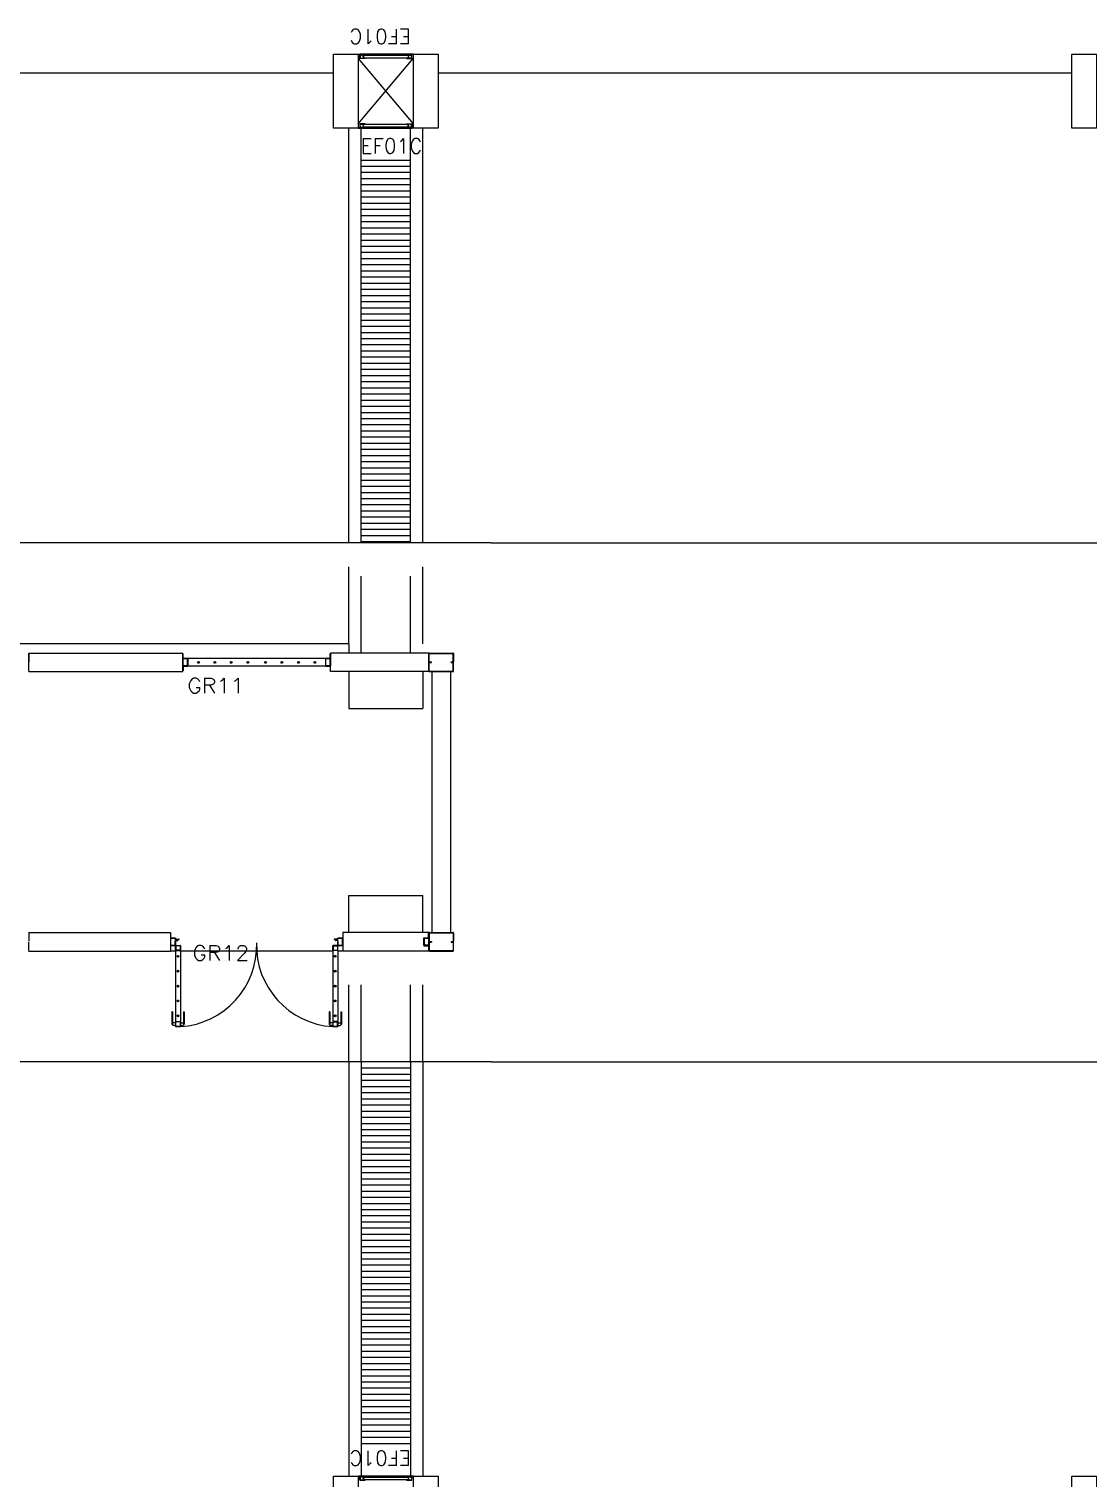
# Model space of a CAD drawing. Header units: millimetres. Extents: x 2046 to 2564, y 885 to 1120.
# Drawn here: x 2323.59 to 2332.19, y 938.29 to 950.06 of the extents above; entities that cross this region are included whole.
import ezdxf

# ---------------------------------------------------------------- set-up
doc = ezdxf.new("R2010")
doc.units = ezdxf.units.MM
doc.header["$LTSCALE"] = 10
doc.linetypes.add('DASHED2', pattern=[0.375, 0.25, -0.125])
for name, color, linetype in [('AR-ALV', 2, 'Continuous'), ('AR-CALÇADA', 1, 'Continuous'), ('AR-ESQ', 1, 'Continuous'), ('AR-ESTC', 3, 'Continuous'), ('AR-ESTC-V3', 3, 'Continuous'), ('AR-PISO', 1, 'Continuous'), ('AR-PISO2', 1, 'Continuous'), ('AR-PORTA', 1, 'Continuous'), ('AR-SHAFT', 1, 'Continuous'), ('DET-HATCH ACO', 1, 'Continuous'), ('DET-PERFIL CADEIRA-C', 2, 'Continuous'), ('DET-PROJ', 1, 'DASHED2'), ('DT-ESQ-PERFIL CADEIRA-C', 2, 'Continuous'), ('DT-ESQ-PERFIL CADEIRA-V', 1, 'Continuous'), ('DT-ESQ-VENEZIANA-C', 1, 'Continuous'), ('DT-ESQ-VENEZIANA-V', 1, 'Continuous'), ('DT-TXTESQ', 2, 'Continuous'), ('DT-TXTMOD', 1, 'Continuous'), ('esq-c', 1, 'Continuous'), ('maçaneta', 1, 'Continuous'), ('PM-TXT', 2, 'Continuous'), ('porta-c', 1, 'Continuous'), ('porta-v', 2, 'Continuous')]:
    doc.layers.add(name, color=color, linetype=linetype)
doc.styles.add('S10', font='simplex.shx', dxfattribs={"height": 0.1})
doc.styles.add('S12', font='simplex.shx', dxfattribs={"width": 1.1, "height": 0.12})

# ---------------------------------------------------------------- blocks, each defined once
blk = doc.blocks.new('EF01C-P')
at = {"layer": 'DT-ESQ-PERFIL CADEIRA-C', "ltscale": 0.1}
for points in [[(0.01, 0.002), (0.01, 0.003), (0.002, 0.003, 1), (0.002, 0), (0.015, 0, 0.414214), (0.016, 0.002), (0.016, 0.033), (0.043, 0.033)], [(0.043, 0.006), (0.018, 0.006), (0.018, 0.016), (0.016, 0.016), (0.016, 0.006, 0.414214), (0.018, 0.005), (0.043, 0.005), (0.056, 0.005, 1), (0.056, 0.008), (0.043, 0.008), (0.043, 0.02), (0.043, 0.032), (0.056, 0.032, 1), (0.056, 0.035), (0.043, 0.035), (0.016, 0.035, 0.414214), (0.015, 0.033), (0.015, 0.002), (0.002, 0.002)], [(0.041, 0.02), (0.041, 0.032, -0.414214), (0.043, 0.033), (0.056, 0.033)], [(0.041, 0.02), (0.041, 0.008, 0.414214), (0.043, 0.006), (0.056, 0.006)], [(0.407, 0.006), (0.432, 0.006), (0.432, 0.016), (0.433, 0.016), (0.433, 0.006, -0.414214), (0.432, 0.005), (0.407, 0.005), (0.394, 0.005, -1), (0.394, 0.008), (0.407, 0.008), (0.407, 0.02), (0.407, 0.032), (0.394, 0.032, -1), (0.394, 0.035), (0.407, 0.035), (0.433, 0.035, -0.414214), (0.435, 0.033), (0.435, 0.002), (0.448, 0.002)], [(0.409, 0.02), (0.409, 0.032, 0.414214), (0.407, 0.033), (0.394, 0.033)], [(0.409, 0.02), (0.409, 0.008, -0.414214), (0.407, 0.006), (0.394, 0.006)], [(0.44, 0.002), (0.44, 0.003), (0.448, 0.003, -1), (0.448, 0), (0.435, 0, -0.414214), (0.433, 0.002), (0.433, 0.033), (0.407, 0.033)]]:
    blk.add_lwpolyline(points, format="xyb", dxfattribs=at)
at = {"layer": 'DT-ESQ-PERFIL CADEIRA-V', "ltscale": 0.1}
blk.add_line((0.015, 0), (0.435, 0), dxfattribs=at)
at = {"layer": 'DT-ESQ-VENEZIANA-C', "ltscale": 0.1}
for p, q in [((0.043, 0.011), (0.407, 0.011)), ((0.043, 0.009), (0.407, 0.009))]:
    blk.add_line(p, q, dxfattribs=at)
at = {"layer": 'DT-ESQ-VENEZIANA-V', "ltscale": 0.1}
blk.add_line((0.043, 0.031), (0.407, 0.031), dxfattribs=at)
at = {"layer": 'DT-TXTESQ', "ltscale": 0.1, "style": 'S12'}
blk.add_text('EF01C', height=0.12, dxfattribs=at).set_placement((0.019, -0.205))
at = {"layer": 'DT-TXTMOD', "ltscale": 0.1, "style": 'S10', "flags": 3}
blk.add_attdef('EF01C', (0.021, -0.14), '', height=0.1, dxfattribs=at)
blk = doc.blocks.new('gr12-met-01p')
at = {"layer": 'DET-HATCH ACO'}
for centre, start, end in [((0.042, -0.106), 273.424, 1.9278), ((1.358, -0.106), 178.0722, 266.576)]:
    blk.add_arc(centre, 0.659, start, end, dxfattribs=at)
at = {"layer": 'esq-c'}
for p, q in [((0, -0.047), (0, -0.103)), ((0.002, -0.045), (0.038, -0.045)), ((0.038, -0.047), (0.002, -0.047)), ((0.002, -0.103), (0.002, -0.047)), ((0.038, -0.104), (0.002, -0.104)), ((0.002, -0.105), (0.038, -0.105)), ((0.039, -0.053), (0.039, -0.047)), ((0.039, -0.103), (0.039, -0.066)), ((0.04, -0.047), (0.04, -0.053)), ((0.04, -0.066), (0.04, -0.103)), ((0.041, -0.053), (0.069, -0.053)), ((0.041, -0.055), (0.069, -0.055)), ((0.041, -0.064), (0.057, -0.064)), ((0.041, -0.065), (0.057, -0.065)), ((0.041, -0.144), (0.041, -0.108)), ((0.043, -0.106), (0.079, -0.106)), ((0.079, -0.107), (0.043, -0.107)), ((0.043, -0.108), (0.043, -0.144)), ((0.058, -0.057), (0.058, -0.063)), ((0.059, -0.057), (0.059, -0.063)), ((0.069, -0.056), (0.06, -0.056)), ((0.08, -0.108), (0.08, -0.144)), ((0.081, -0.144), (0.081, -0.108)), ((1.319, -0.144), (1.319, -0.108)), ((1.357, -0.106), (1.321, -0.106)), ((1.321, -0.107), (1.357, -0.107)), ((1.321, -0.108), (1.321, -0.144)), ((1.359, -0.053), (1.332, -0.053)), ((1.359, -0.055), (1.332, -0.055)), ((1.332, -0.056), (1.34, -0.056)), ((1.341, -0.057), (1.341, -0.063)), ((1.342, -0.057), (1.342, -0.063)), ((1.359, -0.064), (1.343, -0.064)), ((1.359, -0.065), (1.343, -0.065)), ((1.358, -0.108), (1.358, -0.144)), ((1.359, -0.144), (1.359, -0.108)), ((1.36, -0.047), (1.36, -0.053)), ((1.36, -0.066), (1.36, -0.103)), ((1.361, -0.053), (1.361, -0.047)), ((1.398, -0.045), (1.362, -0.045)), ((1.362, -0.047), (1.398, -0.047)), ((1.361, -0.103), (1.361, -0.066)), ((1.362, -0.104), (1.398, -0.104)), ((1.398, -0.105), (1.362, -0.105)), ((1.399, -0.103), (1.399, -0.047)), ((1.4, -0.047), (1.4, -0.103)), ((0.079, -0.144), (0.043, -0.144)), ((0.043, -0.146), (0.079, -0.146)), ((1.321, -0.144), (1.357, -0.144)), ((1.357, -0.146), (1.321, -0.146)), ((0.041, -0.726), (0.041, -0.762)), ((0.043, -0.724), (0.079, -0.724)), ((0.079, -0.725), (0.043, -0.725)), ((0.043, -0.762), (0.043, -0.726)), ((0.079, -0.762), (0.043, -0.762)), ((0.043, -0.764), (0.079, -0.764)), ((0.08, -0.762), (0.08, -0.726)), ((0.081, -0.726), (0.081, -0.762)), ((1.319, -0.726), (1.319, -0.762)), ((1.357, -0.724), (1.321, -0.724)), ((1.321, -0.725), (1.357, -0.725)), ((1.321, -0.762), (1.321, -0.726)), ((1.321, -0.762), (1.357, -0.762)), ((1.357, -0.764), (1.321, -0.764)), ((1.358, -0.762), (1.358, -0.726)), ((1.359, -0.726), (1.359, -0.762))]:
    blk.add_line(p, q, dxfattribs=at)
for centre, radius, start, end in [((0.002, -0.047), 0.00225, 90, 180), ((0.002, -0.103), 0.00225, 180, 270), ((0.002, -0.047), 0.00075, 90, 180), ((0.002, -0.103), 0.00075, 180, 270), ((0.038, -0.047), 0.00225, 360, 90), ((0.038, -0.047), 0.00075, 360, 90), ((0.038, -0.103), 0.00225, 270, 0), ((0.038, -0.103), 0.00075, 270, 0), ((0.041, -0.053), 0.00225, 180, 269.9975), ((0.041, -0.066), 0.00225, 90, 180), ((0.041, -0.053), 0.00075, 180, 270), ((0.041, -0.066), 0.00075, 90, 180), ((0.043, -0.108), 0.00225, 90, 180), ((0.043, -0.108), 0.00075, 90, 180), ((0.057, -0.063), 0.00075, 270, 0), ((0.057, -0.063), 0.00225, 270, 0), ((0.06, -0.057), 0.00225, 90, 180), ((0.06, -0.057), 0.00075, 90, 180), ((0.069, -0.055), 0.0015, 270, 90), ((0.079, -0.108), 0.00225, 360, 90), ((0.079, -0.108), 0.00075, 360, 90), ((1.321, -0.108), 0.00225, 90, 180), ((1.321, -0.108), 0.00075, 90, 180), ((1.332, -0.055), 0.0015, 90, 270), ((1.34, -0.057), 0.00225, 0, 90), ((1.34, -0.057), 0.00075, 0, 90), ((1.343, -0.063), 0.00225, 180, 270), ((1.343, -0.063), 0.00075, 180, 270), ((1.357, -0.108), 0.00225, 360, 90), ((1.357, -0.108), 0.00075, 360, 90), ((1.359, -0.053), 0.00225, 270.0025, 0), ((1.359, -0.053), 0.00075, 270, 0), ((1.359, -0.066), 0.00225, 0, 90), ((1.359, -0.066), 0.00075, 0, 90), ((1.362, -0.047), 0.00225, 90, 180), ((1.362, -0.103), 0.00225, 180, 270), ((1.362, -0.047), 0.00075, 90, 180), ((1.362, -0.103), 0.00075, 180, 270), ((1.398, -0.047), 0.00225, 360, 90), ((1.398, -0.047), 0.00075, 360, 90), ((1.398, -0.103), 0.00225, 270, 0), ((1.398, -0.103), 0.00075, 270, 0), ((0.043, -0.144), 0.00225, 180, 270), ((0.043, -0.144), 0.00075, 180, 270), ((0.079, -0.144), 0.00225, 270, 0), ((0.079, -0.144), 0.00075, 270, 0), ((1.321, -0.144), 0.00225, 180, 270), ((1.321, -0.144), 0.00075, 180, 270), ((1.357, -0.144), 0.00075, 270, 0), ((1.357, -0.144), 0.00225, 270, 0), ((0.043, -0.726), 0.00225, 90, 180), ((0.043, -0.762), 0.00225, 180, 270), ((0.043, -0.726), 0.00075, 90, 180), ((0.043, -0.762), 0.00075, 180, 270), ((0.079, -0.726), 0.00225, 360, 90), ((0.079, -0.726), 0.00075, 360, 90), ((0.079, -0.762), 0.00225, 270, 0), ((0.079, -0.762), 0.00075, 270, 0), ((1.321, -0.726), 0.00225, 90, 180), ((1.321, -0.762), 0.00225, 180, 270), ((1.321, -0.726), 0.00075, 90, 180), ((1.321, -0.762), 0.00075, 180, 270), ((1.357, -0.726), 0.00225, 360, 90), ((1.357, -0.726), 0.00075, 360, 90), ((1.357, -0.762), 0.00075, 270, 0), ((1.357, -0.762), 0.00225, 270, 0)]:
    blk.add_arc(centre, radius, start, end, dxfattribs=at)
at = {"layer": 'maçaneta'}
for p, q in [((0.011, -0.644), (0.011, -0.744)), ((0.016, -0.644), (0.011, -0.644)), ((0.016, -0.644), (0.016, -0.744)), ((0.106, -0.644), (0.106, -0.744)), ((0.106, -0.644), (0.111, -0.644)), ((0.111, -0.644), (0.111, -0.744)), ((1.289, -0.644), (1.289, -0.744)), ((1.294, -0.644), (1.289, -0.644)), ((1.294, -0.644), (1.294, -0.744)), ((1.384, -0.644), (1.384, -0.744)), ((1.384, -0.644), (1.389, -0.644)), ((1.389, -0.644), (1.389, -0.744)), ((0.016, -0.744), (0.011, -0.744)), ((0.011, -0.744), (0.021, -0.754)), ((0.041, -0.734), (0.016, -0.734)), ((0.041, -0.754), (0.021, -0.754)), ((0.081, -0.734), (0.106, -0.734)), ((0.081, -0.754), (0.101, -0.754)), ((0.111, -0.744), (0.101, -0.754)), ((0.106, -0.744), (0.111, -0.744)), ((1.294, -0.744), (1.289, -0.744)), ((1.289, -0.744), (1.299, -0.754)), ((1.319, -0.734), (1.294, -0.734)), ((1.319, -0.754), (1.299, -0.754)), ((1.359, -0.734), (1.384, -0.734)), ((1.359, -0.754), (1.379, -0.754)), ((1.389, -0.744), (1.379, -0.754)), ((1.384, -0.744), (1.389, -0.744))]:
    blk.add_line(p, q, dxfattribs=at)
at = {"layer": 'porta-c'}
for centre, radius in [((0.061, -0.193), 0.0075), ((0.061, -0.193), 0.005), ((1.339, -0.193), 0.0075), ((1.339, -0.193), 0.005), ((0.061, -0.314), 0.0075), ((0.061, -0.314), 0.005), ((1.339, -0.314), 0.0075), ((1.339, -0.314), 0.005), ((0.061, -0.435), 0.0075), ((0.061, -0.435), 0.005), ((1.339, -0.435), 0.0075), ((1.339, -0.435), 0.005), ((0.061, -0.556), 0.0075), ((0.061, -0.556), 0.005), ((1.339, -0.556), 0.0075), ((1.339, -0.556), 0.005), ((0.061, -0.676), 0.0075), ((0.061, -0.676), 0.005), ((1.339, -0.676), 0.0075), ((1.339, -0.676), 0.005)]:
    blk.add_circle(centre, radius, dxfattribs=at)
at = {"layer": 'porta-v'}
for p, q in [((0.041, -0.144), (0.041, -0.726)), ((0.081, -0.144), (0.081, -0.726)), ((1.319, -0.144), (1.319, -0.726)), ((1.359, -0.144), (1.359, -0.726))]:
    blk.add_line(p, q, dxfattribs=at)
at = {"layer": 'PM-TXT', "style": 'S12', "width": 1.1}
blk.add_attdef('GR', (0.177, -0.226), '', height=0.12, dxfattribs=at)
at = {"layer": 'PM-TXT', "style": 'S12', "width": 1.1, "flags": 1}
for tag, p in [('LARGURA', (0.177, -0.426)), ('FERRAGEM', (0.177, -0.63))]:
    blk.add_attdef(tag, p, '', height=0.12, dxfattribs=at)
blk = doc.blocks.new('gr11-met-01p')
at = {"layer": 'DET-PERFIL CADEIRA-C'}
for points in [[(0, -0.005), (0, -0.042, 0.414214), (0.003, -0.045), (0.04, -0.045), (0.04, -0.043), (0.003, -0.043, -0.414214), (0.002, -0.042), (0.002, -0.005)], [(0, -0.145), (0, -0.108, -0.414214), (0.003, -0.105), (0.04, -0.105), (0.04, -0.107), (0.003, -0.107, 0.414214), (0.002, -0.108), (0.002, -0.145)], [(1.2, -0.005), (1.2, -0.042, -0.414214), (1.197, -0.045), (1.16, -0.045), (1.16, -0.043), (1.197, -0.043, 0.414214), (1.198, -0.042), (1.198, -0.005)], [(1.2, -0.145), (1.2, -0.108, 0.414214), (1.197, -0.105), (1.16, -0.105), (1.16, -0.107), (1.197, -0.107, -0.414214), (1.198, -0.108), (1.198, -0.145)]]:
    blk.add_lwpolyline(points, format="xyb", close=True, dxfattribs=at)
at = {"layer": 'esq-c'}
for p, q in [((0, -0.047), (0, -0.103)), ((0.001, -0.103), (0.001, -0.047)), ((0.002, -0.045), (0.038, -0.045)), ((0.038, -0.047), (0.002, -0.047)), ((0.038, -0.104), (0.002, -0.104)), ((0.002, -0.105), (0.038, -0.105)), ((0.038, -0.103), (0.038, -0.047)), ((0.04, -0.047), (0.04, -0.103)), ((1.16, -0.047), (1.16, -0.103)), ((1.162, -0.045), (1.198, -0.045)), ((1.198, -0.047), (1.162, -0.047)), ((1.162, -0.103), (1.162, -0.047)), ((1.198, -0.104), (1.162, -0.104)), ((1.162, -0.105), (1.198, -0.105)), ((1.199, -0.103), (1.199, -0.047)), ((1.2, -0.047), (1.2, -0.103))]:
    blk.add_line(p, q, dxfattribs=at)
for centre, radius, start, end in [((0.002, -0.047), 0.00225, 90, 180), ((0.002, -0.103), 0.00225, 180, 270), ((0.002, -0.047), 0.00075, 90, 180), ((0.002, -0.103), 0.00075, 180, 270), ((0.038, -0.047), 0.00225, 360, 90), ((0.038, -0.047), 0.00075, 360, 90), ((0.038, -0.103), 0.00075, 270, 0), ((0.038, -0.103), 0.00225, 270, 0), ((1.162, -0.047), 0.00225, 90, 180), ((1.162, -0.103), 0.00225, 180, 270), ((1.162, -0.047), 0.00075, 90, 180), ((1.162, -0.103), 0.00075, 180, 270), ((1.198, -0.047), 0.00225, 360, 90), ((1.198, -0.047), 0.00075, 360, 90), ((1.198, -0.103), 0.00075, 270, 0), ((1.198, -0.103), 0.00225, 270, 0), ((1.198, -0.103), 0.00075, 270, 0), ((1.198, -0.103), 0.00225, 270, 0)]:
    blk.add_arc(centre, radius, start, end, dxfattribs=at)
at = {"layer": 'porta-c'}
for centre, radius in [((0.127, -0.075), 0.0075), ((0.127, -0.075), 0.005), ((0.26, -0.075), 0.0075), ((0.26, -0.075), 0.005), ((0.394, -0.075), 0.0075), ((0.394, -0.075), 0.005), ((0.528, -0.075), 0.0075), ((0.528, -0.075), 0.005), ((0.672, -0.075), 0.0075), ((0.672, -0.075), 0.005), ((0.806, -0.075), 0.0075), ((0.806, -0.075), 0.005), ((0.94, -0.075), 0.0075), ((0.94, -0.075), 0.005), ((1.073, -0.075), 0.0075), ((1.073, -0.075), 0.005)]:
    blk.add_circle(centre, radius, dxfattribs=at)
at = {"layer": 'porta-v'}
for p, q in [((1.162, -0.045), (0.038, -0.045)), ((1.162, -0.105), (0.038, -0.105))]:
    blk.add_line(p, q, dxfattribs=at)
at = {"layer": 'PM-TXT', "style": 'S12', "width": 1.1}
blk.add_attdef('GR', (0.036, -0.324), '', height=0.12, dxfattribs=at)
at = {"layer": 'PM-TXT', "style": 'S12', "width": 1.1, "flags": 1}
for tag, p in [('LARGURA', (0.036, -0.524)), ('FERRAGEM', (0.036, -0.728))]:
    blk.add_attdef(tag, p, '', height=0.12, dxfattribs=at)

msp = doc.modelspace()

# ---------------------------------------------------------------- linework, layer by layer
at = {"layer": 'AR-ALV'}
for p, q in [((2323.586, 944.987), (2324.836, 944.987)), ((2323.586, 944.837), (2323.586, 944.987)), ((2324.836, 944.837), (2324.836, 944.987)), ((2326.836, 944.987), (2326.036, 944.987)), ((2326.036, 944.837), (2326.036, 944.987)), ((2326.836, 944.837), (2326.836, 944.987)), ((2323.586, 944.837), (2324.836, 944.837)), ((2326.836, 944.837), (2326.036, 944.837)), ((2326.861, 944.837), (2326.861, 942.717)), ((2327.011, 944.837), (2327.011, 942.717)), ((2323.582, 942.717), (2324.736, 942.717)), ((2324.736, 942.717), (2324.736, 942.567)), ((2326.84, 942.717), (2326.136, 942.717)), ((2326.136, 942.717), (2326.136, 942.567)), ((2323.582, 942.567), (2324.736, 942.567)), ((2326.84, 942.567), (2326.136, 942.567))]:
    msp.add_line(p, q, dxfattribs=at)
at = {"layer": 'AR-CALÇADA'}
for p, q in [((2327.342, 945.884), (2361.061, 945.884)), ((2327.342, 941.667), (2361.031, 941.667))]:
    msp.add_line(p, q, dxfattribs=at)
at = {"layer": 'AR-ESTC'}
for points in [[(2326.061, 949.852), (2326.261, 949.852), (2326.261, 949.252), (2326.061, 949.252)], [(2326.711, 949.852), (2326.911, 949.852), (2326.911, 949.252), (2326.711, 949.252)], [(2332.061, 949.852), (2332.261, 949.852), (2332.261, 949.252), (2332.061, 949.252)], [(2326.261, 937.702), (2326.061, 937.702), (2326.061, 938.302), (2326.261, 938.302)], [(2326.911, 937.702), (2326.711, 937.702), (2326.711, 938.302), (2326.911, 938.302)], [(2332.261, 937.702), (2332.061, 937.702), (2332.061, 938.302), (2332.261, 938.302)]]:
    msp.add_lwpolyline(points, close=True, dxfattribs=at)
at = {"layer": 'AR-ESTC-V3'}
for p, q in [((2326.186, 945.884), (2326.186, 949.252)), ((2326.286, 945.884), (2326.286, 949.252)), ((2326.686, 945.884), (2326.686, 949.252)), ((2326.786, 945.884), (2326.786, 949.252)), ((2326.186, 941.667), (2326.186, 938.302)), ((2326.286, 941.667), (2326.286, 938.302)), ((2326.286, 941.667), (2326.286, 938.302)), ((2326.686, 941.667), (2326.686, 938.302)), ((2326.686, 941.667), (2326.686, 938.302)), ((2326.786, 941.667), (2326.786, 938.302)), ((2326.286, 939.867), (2326.686, 939.867)), ((2326.286, 939.817), (2326.686, 939.817)), ((2326.286, 939.767), (2326.686, 939.767)), ((2326.286, 939.717), (2326.686, 939.717)), ((2326.286, 939.667), (2326.686, 939.667)), ((2326.286, 939.617), (2326.686, 939.617)), ((2326.286, 939.567), (2326.686, 939.567)), ((2326.286, 939.517), (2326.686, 939.517)), ((2326.286, 939.467), (2326.686, 939.467)), ((2326.286, 939.417), (2326.686, 939.417)), ((2326.286, 939.367), (2326.686, 939.367)), ((2326.286, 939.317), (2326.686, 939.317)), ((2326.286, 939.267), (2326.686, 939.267)), ((2326.286, 939.217), (2326.686, 939.217)), ((2326.286, 939.167), (2326.686, 939.167)), ((2326.286, 939.117), (2326.686, 939.117)), ((2326.286, 939.067), (2326.686, 939.067)), ((2326.286, 939.017), (2326.686, 939.017)), ((2326.286, 938.967), (2326.686, 938.967)), ((2326.286, 938.917), (2326.686, 938.917)), ((2326.286, 938.867), (2326.686, 938.867)), ((2326.286, 938.817), (2326.686, 938.817)), ((2326.286, 938.767), (2326.686, 938.767)), ((2326.286, 938.717), (2326.686, 938.717)), ((2326.286, 938.667), (2326.686, 938.667)), ((2326.286, 938.617), (2326.686, 938.617)), ((2326.286, 938.567), (2326.686, 938.567))]:
    msp.add_line(p, q, dxfattribs=at)
at = {"layer": 'AR-ESTC-V3', "color": 1}
for p, q in [((2326.286, 948.993), (2326.686, 948.993)), ((2326.286, 948.943), (2326.686, 948.943)), ((2326.286, 948.893), (2326.686, 948.893)), ((2326.286, 948.843), (2326.686, 948.843)), ((2326.286, 948.793), (2326.686, 948.793)), ((2326.286, 948.743), (2326.686, 948.743)), ((2326.286, 948.693), (2326.686, 948.693)), ((2326.286, 948.643), (2326.686, 948.643)), ((2326.286, 948.593), (2326.686, 948.593)), ((2326.286, 948.543), (2326.686, 948.543)), ((2326.286, 948.493), (2326.686, 948.493)), ((2326.286, 948.443), (2326.686, 948.443)), ((2326.286, 948.393), (2326.686, 948.393)), ((2326.286, 948.343), (2326.686, 948.343)), ((2326.286, 948.293), (2326.686, 948.293)), ((2326.286, 948.243), (2326.686, 948.243)), ((2326.286, 948.193), (2326.686, 948.193)), ((2326.286, 948.143), (2326.686, 948.143)), ((2326.286, 948.093), (2326.686, 948.093)), ((2326.286, 948.043), (2326.686, 948.043)), ((2326.286, 947.993), (2326.686, 947.993)), ((2326.286, 947.943), (2326.686, 947.943)), ((2326.286, 947.893), (2326.686, 947.893)), ((2326.286, 947.843), (2326.686, 947.843)), ((2326.286, 947.793), (2326.686, 947.793)), ((2326.286, 947.743), (2326.686, 947.743)), ((2326.286, 947.693), (2326.686, 947.693)), ((2326.286, 947.643), (2326.686, 947.643)), ((2326.286, 947.593), (2326.686, 947.593)), ((2326.286, 947.543), (2326.686, 947.543)), ((2326.286, 947.493), (2326.686, 947.493)), ((2326.286, 947.443), (2326.686, 947.443)), ((2326.286, 947.393), (2326.686, 947.393)), ((2326.286, 947.343), (2326.686, 947.343)), ((2326.286, 947.293), (2326.686, 947.293)), ((2326.286, 947.243), (2326.686, 947.243)), ((2326.286, 947.193), (2326.686, 947.193)), ((2326.286, 947.143), (2326.686, 947.143)), ((2326.286, 947.093), (2326.686, 947.093)), ((2326.286, 947.043), (2326.686, 947.043)), ((2326.286, 946.993), (2326.686, 946.993)), ((2326.286, 946.943), (2326.686, 946.943)), ((2326.286, 946.893), (2326.686, 946.893)), ((2326.286, 946.843), (2326.686, 946.843)), ((2326.286, 946.793), (2326.686, 946.793)), ((2326.286, 946.743), (2326.686, 946.743)), ((2326.286, 946.693), (2326.686, 946.693)), ((2326.286, 946.643), (2326.686, 946.643)), ((2326.286, 946.593), (2326.686, 946.593)), ((2326.286, 946.593), (2326.686, 946.593)), ((2326.286, 946.543), (2326.686, 946.543)), ((2326.286, 946.543), (2326.686, 946.543)), ((2326.286, 946.493), (2326.686, 946.493)), ((2326.286, 946.443), (2326.686, 946.443)), ((2326.286, 946.393), (2326.686, 946.393)), ((2326.286, 946.343), (2326.686, 946.343)), ((2326.286, 946.293), (2326.686, 946.293)), ((2326.286, 946.243), (2326.686, 946.243)), ((2326.286, 946.193), (2326.686, 946.193)), ((2326.286, 946.143), (2326.686, 946.143)), ((2326.286, 946.093), (2326.686, 946.093)), ((2326.286, 946.043), (2326.686, 946.043)), ((2326.286, 945.993), (2326.686, 945.993)), ((2326.286, 945.943), (2326.686, 945.943)), ((2326.286, 945.893), (2326.686, 945.893)), ((2326.286, 941.617), (2326.686, 941.617)), ((2326.286, 941.567), (2326.686, 941.567)), ((2326.286, 941.517), (2326.686, 941.517)), ((2326.286, 941.467), (2326.686, 941.467)), ((2326.286, 941.417), (2326.686, 941.417)), ((2326.286, 941.367), (2326.686, 941.367)), ((2326.286, 941.317), (2326.686, 941.317)), ((2326.286, 941.267), (2326.686, 941.267)), ((2326.286, 941.217), (2326.686, 941.217)), ((2326.286, 941.167), (2326.686, 941.167)), ((2326.286, 941.117), (2326.686, 941.117)), ((2326.286, 941.067), (2326.686, 941.067)), ((2326.286, 941.017), (2326.686, 941.017)), ((2326.286, 940.967), (2326.686, 940.967)), ((2326.286, 940.917), (2326.686, 940.917)), ((2326.286, 940.867), (2326.686, 940.867)), ((2326.286, 940.817), (2326.686, 940.817)), ((2326.286, 940.767), (2326.686, 940.767)), ((2326.286, 940.767), (2326.686, 940.767)), ((2326.286, 940.717), (2326.686, 940.717)), ((2326.286, 940.717), (2326.686, 940.717)), ((2326.286, 940.667), (2326.686, 940.667)), ((2326.286, 940.617), (2326.686, 940.617)), ((2326.286, 940.567), (2326.686, 940.567)), ((2326.286, 940.517), (2326.686, 940.517)), ((2326.286, 940.467), (2326.686, 940.467)), ((2326.286, 940.417), (2326.686, 940.417)), ((2326.286, 940.367), (2326.686, 940.367)), ((2326.286, 940.317), (2326.686, 940.317)), ((2326.286, 940.267), (2326.686, 940.267)), ((2326.286, 940.217), (2326.686, 940.217)), ((2326.286, 940.167), (2326.686, 940.167)), ((2326.286, 940.117), (2326.686, 940.117)), ((2326.286, 940.067), (2326.686, 940.067)), ((2326.286, 940.017), (2326.686, 940.017)), ((2326.286, 939.967), (2326.686, 939.967)), ((2326.286, 939.917), (2326.686, 939.917))]:
    msp.add_line(p, q, dxfattribs=at)
at = {"layer": 'AR-PISO'}
for p, q in [((2327.342, 945.884), (2319.701, 945.884)), ((2326.186, 945.062), (2320.186, 945.062)), ((2326.186, 945.062), (2326.186, 944.987)), ((2326.186, 944.837), (2326.186, 944.537)), ((2326.786, 944.837), (2326.786, 944.537)), ((2326.186, 944.537), (2326.786, 944.537)), ((2326.186, 943.017), (2326.786, 943.017)), ((2326.186, 942.717), (2326.186, 943.017)), ((2326.786, 942.717), (2326.786, 943.017)), ((2324.777, 942.567), (2324.736, 942.567)), ((2326.055, 942.567), (2324.817, 942.567)), ((2326.136, 942.567), (2326.095, 942.567)), ((2327.342, 941.667), (2319.701, 941.667)), ((2327.342, 941.667), (2319.701, 941.667))]:
    msp.add_line(p, q, dxfattribs=at)
at = {"layer": 'AR-PISO2'}
for p, q in [((2320.911, 949.702), (2326.061, 949.702)), ((2326.911, 949.702), (2332.061, 949.702))]:
    msp.add_line(p, q, dxfattribs=at)
at = {"layer": 'AR-SHAFT'}
for p, q in [((2326.262, 949.287), (2326.709, 949.817)), ((2326.262, 949.817), (2326.709, 949.287))]:
    msp.add_line(p, q, dxfattribs=at)
at = {"layer": 'DET-PERFIL CADEIRA-C'}
for p, q in [((2323.586, 944.983), (2323.586, 944.917)), ((2323.586, 944.983), (2323.586, 944.917)), ((2326.836, 944.983), (2326.836, 944.917)), ((2326.839, 944.917), (2326.839, 944.982)), ((2326.84, 944.987), (2327.032, 944.987)), ((2326.841, 944.985), (2327.031, 944.985)), ((2327.033, 944.917), (2327.033, 944.982)), ((2327.036, 944.983), (2327.036, 944.917)), ((2323.586, 944.842), (2323.586, 944.908)), ((2323.586, 944.842), (2323.586, 944.908)), ((2326.836, 944.842), (2326.836, 944.908)), ((2326.839, 944.842), (2326.839, 944.907)), ((2326.84, 944.912), (2326.856, 944.912)), ((2326.84, 944.837), (2327.032, 944.837)), ((2326.841, 944.915), (2326.856, 944.915)), ((2326.841, 944.91), (2326.856, 944.91)), ((2326.841, 944.84), (2327.031, 944.84)), ((2326.856, 944.91), (2326.856, 944.915)), ((2327.016, 944.91), (2327.016, 944.915)), ((2327.016, 944.915), (2327.031, 944.915)), ((2327.016, 944.912), (2327.032, 944.912)), ((2327.016, 944.91), (2327.031, 944.91)), ((2327.033, 944.842), (2327.033, 944.907)), ((2327.036, 944.842), (2327.036, 944.908)), ((2323.586, 942.713), (2323.586, 942.647)), ((2326.836, 942.713), (2326.836, 942.647)), ((2326.836, 942.713), (2326.836, 942.647)), ((2326.839, 942.712), (2326.839, 942.647)), ((2326.839, 942.712), (2326.839, 942.647)), ((2326.84, 942.717), (2327.032, 942.717)), ((2326.84, 942.717), (2327.032, 942.717)), ((2326.841, 942.715), (2327.031, 942.715)), ((2326.841, 942.715), (2327.031, 942.715)), ((2327.033, 942.712), (2327.033, 942.647)), ((2327.033, 942.712), (2327.033, 942.647)), ((2327.036, 942.713), (2327.036, 942.647)), ((2327.036, 942.713), (2327.036, 942.647)), ((2323.586, 942.572), (2323.586, 942.638)), ((2326.836, 942.572), (2326.836, 942.638)), ((2326.836, 942.572), (2326.836, 942.638)), ((2326.839, 942.637), (2326.839, 942.572)), ((2326.839, 942.637), (2326.839, 942.572)), ((2326.84, 942.642), (2326.856, 942.642)), ((2326.84, 942.642), (2326.856, 942.642)), ((2326.84, 942.567), (2327.032, 942.567)), ((2326.84, 942.567), (2327.032, 942.567)), ((2326.841, 942.645), (2326.856, 942.645)), ((2326.841, 942.645), (2326.856, 942.645)), ((2326.841, 942.64), (2326.856, 942.64)), ((2326.841, 942.64), (2326.856, 942.64)), ((2326.841, 942.57), (2327.031, 942.57)), ((2326.841, 942.57), (2327.031, 942.57)), ((2326.856, 942.645), (2326.856, 942.64)), ((2326.856, 942.645), (2326.856, 942.64)), ((2327.016, 942.645), (2327.016, 942.64)), ((2327.016, 942.645), (2327.031, 942.645)), ((2327.016, 942.645), (2327.016, 942.64)), ((2327.016, 942.645), (2327.031, 942.645)), ((2327.016, 942.642), (2327.032, 942.642)), ((2327.016, 942.642), (2327.032, 942.642)), ((2327.016, 942.64), (2327.031, 942.64)), ((2327.016, 942.64), (2327.031, 942.64)), ((2327.033, 942.637), (2327.033, 942.572)), ((2327.033, 942.637), (2327.033, 942.572)), ((2327.036, 942.572), (2327.036, 942.638)), ((2327.036, 942.572), (2327.036, 942.638))]:
    msp.add_line(p, q, dxfattribs=at)
for points in [[(2326.836, 942.712), (2326.836, 942.675, -0.414214), (2326.833, 942.672), (2326.796, 942.672), (2326.796, 942.674), (2326.833, 942.674, 0.414214), (2326.834, 942.676), (2326.834, 942.712)], [(2326.836, 942.572), (2326.836, 942.61, 0.414214), (2326.833, 942.612), (2326.796, 942.612), (2326.796, 942.61), (2326.833, 942.61, -0.414214), (2326.834, 942.609), (2326.834, 942.572)]]:
    msp.add_lwpolyline(points, format="xyb", close=True, dxfattribs=at)
for centre, radius, start, end in [((2326.84, 944.983), 0.00428, 90, 180), ((2326.841, 944.982), 0.00214, 90, 180), ((2327.031, 944.982), 0.00214, 360, 90), ((2327.032, 944.983), 0.00428, 360, 90), ((2326.84, 944.917), 0.00428, 180, 270), ((2326.84, 944.908), 0.00428, 90, 180), ((2326.84, 944.842), 0.00428, 180, 270), ((2326.841, 944.917), 0.00214, 180, 270), ((2326.841, 944.907), 0.00214, 90, 180), ((2326.841, 944.842), 0.00214, 180, 270), ((2327.031, 944.917), 0.00214, 270, 0), ((2327.031, 944.907), 0.00214, 0, 90), ((2327.031, 944.842), 0.00214, 270, 360), ((2327.032, 944.917), 0.00428, 270, 0), ((2327.032, 944.908), 0.00428, 360, 90), ((2327.032, 944.842), 0.00428, 270, 360), ((2326.84, 942.713), 0.00428, 90, 180), ((2326.84, 942.713), 0.00428, 90, 180), ((2326.841, 942.712), 0.00214, 90, 180), ((2326.841, 942.712), 0.00214, 90, 180), ((2327.031, 942.712), 0.00214, 0, 90), ((2327.031, 942.712), 0.00214, 0, 90), ((2327.032, 942.713), 0.00428, 0, 90), ((2327.032, 942.713), 0.00428, 0, 90), ((2326.84, 942.647), 0.00428, 180, 270), ((2326.84, 942.647), 0.00428, 180, 270), ((2326.84, 942.638), 0.00428, 90, 180), ((2326.84, 942.638), 0.00428, 90, 180), ((2326.84, 942.572), 0.00428, 180, 270), ((2326.84, 942.572), 0.00428, 180, 270), ((2326.841, 942.647), 0.00214, 180, 270), ((2326.841, 942.647), 0.00214, 180, 270), ((2326.841, 942.637), 0.00214, 90, 180), ((2326.841, 942.637), 0.00214, 90, 180), ((2326.841, 942.572), 0.00214, 180, 270), ((2326.841, 942.572), 0.00214, 180, 270), ((2327.031, 942.647), 0.00214, 270, 0), ((2327.031, 942.647), 0.00214, 270, 0), ((2327.031, 942.637), 0.00214, 0, 90), ((2327.031, 942.637), 0.00214, 0, 90), ((2327.031, 942.572), 0.00214, 270, 0), ((2327.031, 942.572), 0.00214, 270, 0), ((2327.032, 942.647), 0.00428, 270, 0), ((2327.032, 942.647), 0.00428, 270, 0), ((2327.032, 942.638), 0.00428, 0, 90), ((2327.032, 942.638), 0.00428, 0, 90), ((2327.032, 942.572), 0.00428, 270, 0), ((2327.032, 942.572), 0.00428, 270, 0)]:
    msp.add_arc(centre, radius, start, end, dxfattribs=at)
at = {"layer": 'DET-PROJ', "ltscale": 0.25}
for p, q in [((2326.186, 945.062), (2326.186, 945.884)), ((2326.286, 944.987), (2326.286, 945.884)), ((2326.686, 944.987), (2326.686, 945.884)), ((2326.786, 945.062), (2326.786, 945.884)), ((2326.186, 941.667), (2326.186, 942.567)), ((2326.286, 941.667), (2326.286, 942.567)), ((2326.686, 941.667), (2326.686, 942.567)), ((2326.786, 941.667), (2326.786, 942.567))]:
    msp.add_line(p, q, dxfattribs=at)
at = {"layer": 'esq-c'}
for p, q in [((2326.796, 942.615), (2326.796, 942.67)), ((2326.797, 942.67), (2326.797, 942.615)), ((2326.798, 942.672), (2326.834, 942.672)), ((2326.834, 942.671), (2326.798, 942.671)), ((2326.834, 942.614), (2326.798, 942.614)), ((2326.798, 942.612), (2326.834, 942.612)), ((2326.834, 942.67), (2326.834, 942.615)), ((2326.836, 942.615), (2326.836, 942.67))]:
    msp.add_line(p, q, dxfattribs=at)
for centre, radius, start, end in [((2326.798, 942.67), 0.00225, 90, 180), ((2326.798, 942.615), 0.00225, 180, 270), ((2326.798, 942.67), 0.00075, 90, 180), ((2326.798, 942.615), 0.00075, 180, 270), ((2326.834, 942.67), 0.00225, 360, 90), ((2326.834, 942.67), 0.00075, 360, 90), ((2326.834, 942.615), 0.00225, 270, 0), ((2326.834, 942.615), 0.00075, 270, 0)]:
    msp.add_arc(centre, radius, start, end, dxfattribs=at)

# ---------------------------------------------------------------- block references
at = {"layer": 'AR-ESQ', "rotation": 180}
for p in [(2326.711, 949.852), (2326.711, 938.302)]:
    msp.add_blockref('EF01C-P', p, dxfattribs=at)
at = {"layer": 'AR-ESQ'}
msp.add_blockref('EF01C-P', (2326.261, 949.252), dxfattribs=at)
msp.add_blockref('gr11-met-01p', (2324.836, 944.987), dxfattribs=at).add_auto_attribs({'GR': 'GR11'})
at = {"layer": 'AR-PORTA'}
msp.add_blockref('gr12-met-01p', (2324.736, 942.717), dxfattribs=at).add_auto_attribs({'GR': 'GR12'})

doc.saveas('drawing.dxf')
